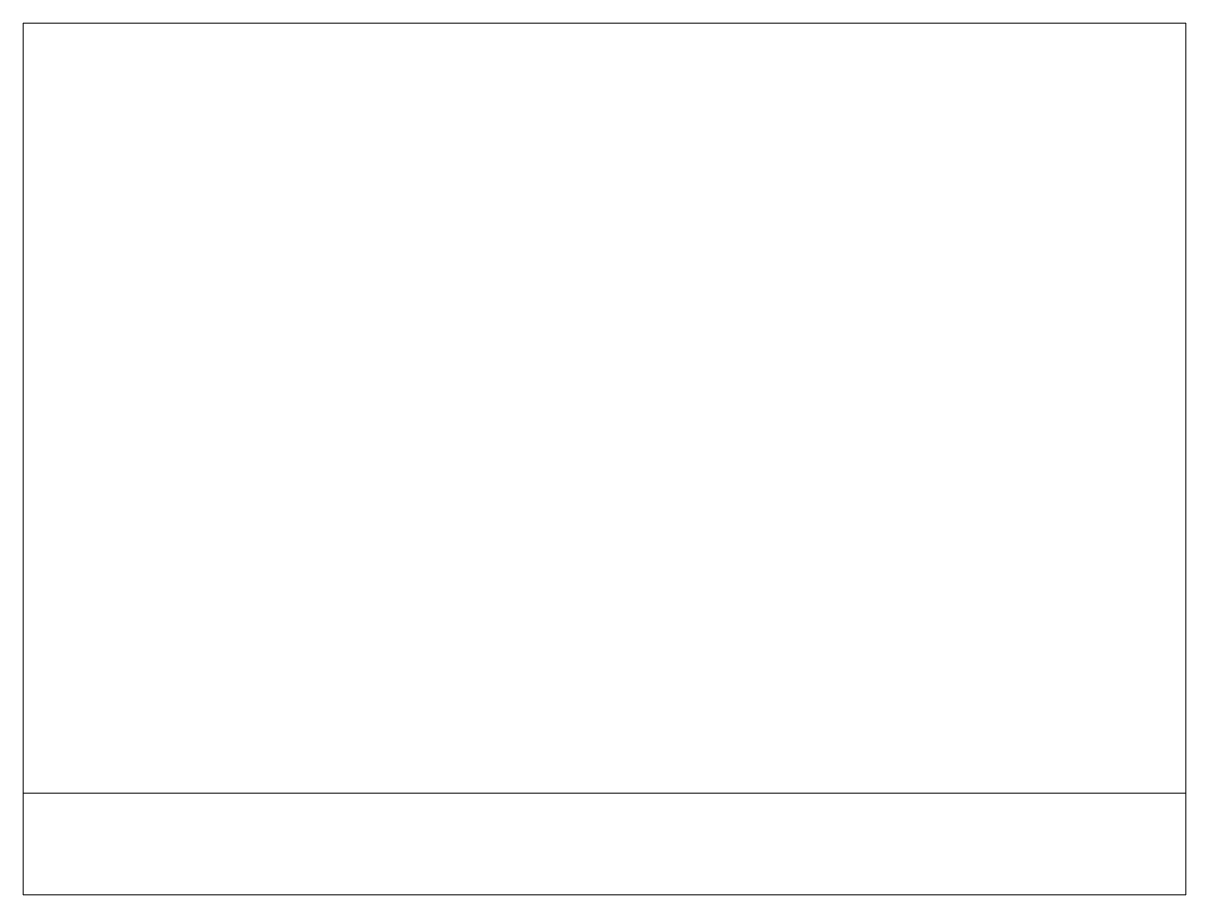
# Model space of a CAD drawing. Header units: millimetres. Extents: x 0 to 800, y -600 to 0.
import ezdxf

# ---------------------------------------------------------------- set-up
doc = ezdxf.new("R2010")
doc.units = ezdxf.units.MM
doc.header["$MEASUREMENT"] = 0

# ---------------------------------------------------------------- blocks, each defined once
blk = doc.blocks.new('HÖGSKÅP_PARLUCKA_800x600_M_G')
at = {"color": 8, "lineweight": 13}
for p, q in [((370, -600, 1200), (370, -600, 1090)), ((430, -600, 1200), (430, -600, 1090))]:
    blk.add_line(p, q, dxfattribs=at)
for p in [(800, 0), (0, -600)]:
    blk.add_point(p, dxfattribs=at)
for points in [[(0, 0, 2100), (0, 0, 150), (0, -600, 150), (0, -600, 2100)], [(800, 0, 150), (0, 0, 150), (0, 0, 2100), (800, 0, 2100)], [(0, 0, 150), (0, 0), (0, -530), (0, -530, 150)], [(800, 0), (0, 0), (0, 0, 150), (800, 0, 150)], [(0, -530), (0, 0), (800, 0), (800, -530)], [(0, -600, 150), (0, 0, 150), (800, 0, 150), (800, -600, 150)], [(0, -600, 2100), (800, -600, 2100), (800, 0, 2100), (0, 0, 2100)], [(800, -600, 150), (800, 0, 150), (800, 0, 2100), (800, -600, 2100)], [(800, -530), (800, 0), (800, 0, 150), (800, -530, 150)], [(0, -530), (800, -530), (800, -530, 150), (0, -530, 150)], [(0, -600, 2100), (0, -600, 150), (400, -600, 150), (400, -600, 2100)], [(400, -600, 2100), (400, -600, 150), (800, -600, 150), (800, -600, 2100)]]:
    blk.add_3dface(points, dxfattribs=at)

msp = doc.modelspace()

# ---------------------------------------------------------------- block references
msp.add_blockref('HÖGSKÅP_PARLUCKA_800x600_M_G', (0, 0))

doc.saveas('drawing.dxf')
